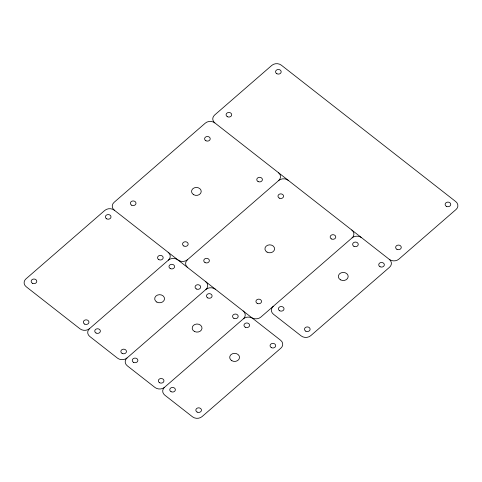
<?xml version="1.0" encoding="UTF-8"?>
<svg xmlns="http://www.w3.org/2000/svg" width="482" height="482" viewBox="0 0 482 482"><rect width="100%" height="100%" fill="white"/><g stroke="black" fill="none" stroke-linecap="round" stroke-linejoin="round"><path stroke-width="0.72" d="M361.59 237.692A6.742 5.555 0.1 0 0 352.059 237.897L260.828 317.12A6.742 5.555 0.1 0 1 251.297 317.325L114.342 210.206A6.742 5.555 0.1 0 0 104.811 210.405L25.95 278.891A6.742 5.555 0.1 0 0 26.203 286.748L80.006 328.826A6.742 5.555 0.1 0 0 89.538 328.628L168.399 260.141A6.742 5.555 0.1 0 1 177.93 259.937A6.742 5.555 0.1 0 0 187.456 259.738L278.686 180.509A6.742 5.555 0.1 0 1 288.218 180.304M89.538 328.628A6.742 5.555 0.1 0 0 89.791 336.478L117.506 358.162A6.742 5.555 0.1 0 0 127.037 357.957L205.898 289.471A6.742 5.555 0.1 0 1 215.43 289.272M164.537 387.287L243.398 318.801A6.742 5.555 0.1 0 1 252.93 318.602L280.645 340.28A6.742 5.555 0.1 0 1 280.898 348.137L202.036 416.617A6.742 5.555 0.1 0 1 192.511 416.822L164.79 395.144A6.742 5.555 0.1 0 1 164.537 387.287A6.742 5.555 0.1 0 1 155.005 387.492L127.29 365.814A6.742 5.555 0.1 0 1 127.037 357.957M214.852 122.922L389.305 259.37A6.742 5.555 0.1 0 0 398.837 259.171L456.05 209.483A6.742 5.555 0.1 0 0 455.797 201.633L281.337 65.178A6.742 5.555 0.1 0 0 271.812 65.383L214.598 115.065A6.742 5.555 0.1 0 0 214.852 122.922A6.742 5.555 0.1 0 0 205.32 123.121L114.089 202.35A6.742 5.555 0.1 0 0 114.342 210.206M168.146 252.285A6.742 5.555 0.1 0 1 168.399 260.141M205.645 281.621A6.742 5.555 0.1 0 1 205.898 289.471M243.145 310.95A6.742 5.555 0.1 0 1 243.398 318.801M187.709 267.588A6.742 5.555 0.1 0 1 187.456 259.738M278.439 172.652A6.742 5.555 0.1 0 1 278.686 180.509M351.806 230.041A6.742 5.555 0.1 0 1 352.059 237.897M389.305 259.37A6.742 5.555 0.1 0 1 389.558 267.227L310.697 335.713A6.742 5.555 0.1 0 1 301.172 335.912L273.451 314.234A6.742 5.555 0.1 0 1 273.198 306.377M106.685 218.834A2.808 2.314 0.1 0 0 111.005 216.99A2.808 2.314 0.1 0 0 106.902 214.827A2.808 2.314 0.1 0 0 106.685 218.834M158.861 259.641A2.808 2.314 0.1 0 0 163.175 257.798A2.808 2.314 0.1 0 0 159.078 255.635A2.808 2.314 0.1 0 0 158.861 259.641M32.463 283.289A2.808 2.314 0.1 0 0 36.783 281.446A2.808 2.314 0.1 0 0 32.68 279.283A2.808 2.314 0.1 0 0 32.463 283.289M84.639 324.097A2.808 2.314 0.1 0 0 88.953 322.253A2.808 2.314 0.1 0 0 84.856 320.096A2.808 2.314 0.1 0 0 84.639 324.097M156.855 302.087A4.916 4.055 0.1 0 0 164.507 299.015A4.916 4.055 0.1 0 0 157.445 295.086A4.916 4.055 0.1 0 0 156.855 302.087M122.139 353.427A2.808 2.314 0.1 0 0 126.459 351.583A2.808 2.314 0.1 0 0 122.356 349.426A2.808 2.314 0.1 0 0 122.139 353.427M96.051 333.026A2.808 2.314 0.1 0 0 100.37 331.182A2.808 2.314 0.1 0 0 96.267 329.019A2.808 2.314 0.1 0 0 96.051 333.026M170.273 268.57A2.808 2.314 0.1 0 0 174.592 266.727A2.808 2.314 0.1 0 0 170.489 264.564A2.808 2.314 0.1 0 0 170.273 268.57M196.361 288.971A2.808 2.314 0.1 0 0 200.681 287.127A2.808 2.314 0.1 0 0 196.578 284.97A2.808 2.314 0.1 0 0 196.361 288.971M194.354 331.417A4.916 4.055 0.1 0 0 202.006 328.344A4.916 4.055 0.1 0 0 194.945 324.416A4.916 4.055 0.1 0 0 194.354 331.417M159.638 382.762A2.808 2.314 0.1 0 0 163.958 380.919A2.808 2.314 0.1 0 0 159.855 378.756A2.808 2.314 0.1 0 0 159.638 382.762M133.55 362.356A2.808 2.314 0.1 0 0 137.87 360.512A2.808 2.314 0.1 0 0 133.767 358.349A2.808 2.314 0.1 0 0 133.55 362.356M207.772 297.9A2.808 2.314 0.1 0 0 212.092 296.056A2.808 2.314 0.1 0 0 207.989 293.893A2.808 2.314 0.1 0 0 207.772 297.9M233.86 318.307A2.808 2.314 0.1 0 0 238.18 316.457A2.808 2.314 0.1 0 0 234.077 314.3A2.808 2.314 0.1 0 0 233.86 318.307M231.854 360.747A4.916 4.055 0.1 0 0 239.512 357.674A4.916 4.055 0.1 0 0 232.445 353.746A4.916 4.055 0.1 0 0 231.854 360.747M197.138 412.092A2.808 2.314 0.1 0 0 201.458 410.248A2.808 2.314 0.1 0 0 197.355 408.085A2.808 2.314 0.1 0 0 197.138 412.092M171.05 391.685A2.808 2.314 0.1 0 0 175.37 389.842A2.808 2.314 0.1 0 0 171.273 387.685A2.808 2.314 0.1 0 0 171.05 391.685M245.272 327.23A2.808 2.314 0.1 0 0 249.592 325.386A2.808 2.314 0.1 0 0 245.495 323.223A2.808 2.314 0.1 0 0 245.272 327.23M271.36 347.636A2.808 2.314 0.1 0 0 275.68 345.793A2.808 2.314 0.1 0 0 271.577 343.63A2.808 2.314 0.1 0 0 271.36 347.636M193.686 194.728A4.832 3.983 0.1 0 0 201.211 191.709A4.832 3.983 0.1 0 0 194.27 187.847A4.832 3.983 0.1 0 0 193.686 194.728M258.075 181.557A2.808 2.314 0.1 0 0 262.395 179.714A2.808 2.314 0.1 0 0 258.292 177.551A2.808 2.314 0.1 0 0 258.075 181.557M205.898 140.75A2.808 2.314 0.1 0 0 210.218 138.9A2.808 2.314 0.1 0 0 206.121 136.743A2.808 2.314 0.1 0 0 205.898 140.75M131.676 205.205A2.808 2.314 0.1 0 0 135.996 203.362A2.808 2.314 0.1 0 0 131.899 201.199A2.808 2.314 0.1 0 0 131.676 205.205M183.853 246.013A2.808 2.314 0.1 0 0 188.173 244.169A2.808 2.314 0.1 0 0 184.07 242.006A2.808 2.314 0.1 0 0 183.853 246.013M257.225 303.401A2.808 2.314 0.1 0 0 261.539 301.551A2.808 2.314 0.1 0 0 257.442 299.394A2.808 2.314 0.1 0 0 257.225 303.401M205.049 262.588A2.808 2.314 0.1 0 0 209.369 260.744A2.808 2.314 0.1 0 0 205.266 258.587A2.808 2.314 0.1 0 0 205.049 262.588M279.271 198.132A2.808 2.314 0.1 0 0 283.591 196.288A2.808 2.314 0.1 0 0 279.488 194.132A2.808 2.314 0.1 0 0 279.271 198.132M331.447 238.939A2.808 2.314 0.1 0 0 335.761 237.096A2.808 2.314 0.1 0 0 331.664 234.939A2.808 2.314 0.1 0 0 331.447 238.939M267.058 252.116A4.832 3.983 0.1 0 0 274.577 249.098A4.832 3.983 0.1 0 0 267.637 245.236A4.832 3.983 0.1 0 0 267.058 252.116M446.428 206.368A2.808 2.314 0.1 0 0 450.748 204.525A2.808 2.314 0.1 0 0 446.645 202.362A2.808 2.314 0.1 0 0 446.428 206.368M276.861 73.74A2.808 2.314 0.1 0 0 281.181 71.896A2.808 2.314 0.1 0 0 277.078 69.733A2.808 2.314 0.1 0 0 276.861 73.74M227.377 116.71A2.808 2.314 0.1 0 0 231.697 114.867A2.808 2.314 0.1 0 0 227.6 112.704A2.808 2.314 0.1 0 0 227.377 116.71M396.945 249.339A2.808 2.314 0.1 0 0 401.265 247.495A2.808 2.314 0.1 0 0 397.168 245.332A2.808 2.314 0.1 0 0 396.945 249.339M380.021 266.727A2.808 2.314 0.1 0 0 384.341 264.883A2.808 2.314 0.1 0 0 380.238 262.72A2.808 2.314 0.1 0 0 380.021 266.727M353.933 246.326A2.808 2.314 0.1 0 0 358.253 244.476A2.808 2.314 0.1 0 0 354.156 242.319A2.808 2.314 0.1 0 0 353.933 246.326M279.711 310.782A2.808 2.314 0.1 0 0 284.031 308.932A2.808 2.314 0.1 0 0 279.934 306.775A2.808 2.314 0.1 0 0 279.711 310.782M305.799 331.182A2.808 2.314 0.1 0 0 310.119 329.339A2.808 2.314 0.1 0 0 306.016 327.176A2.808 2.314 0.1 0 0 305.799 331.182M340.515 279.843A4.916 4.055 0.1 0 0 348.173 276.764A4.916 4.055 0.1 0 0 341.105 272.836A4.916 4.055 0.1 0 0 340.515 279.843"/></g></svg>
